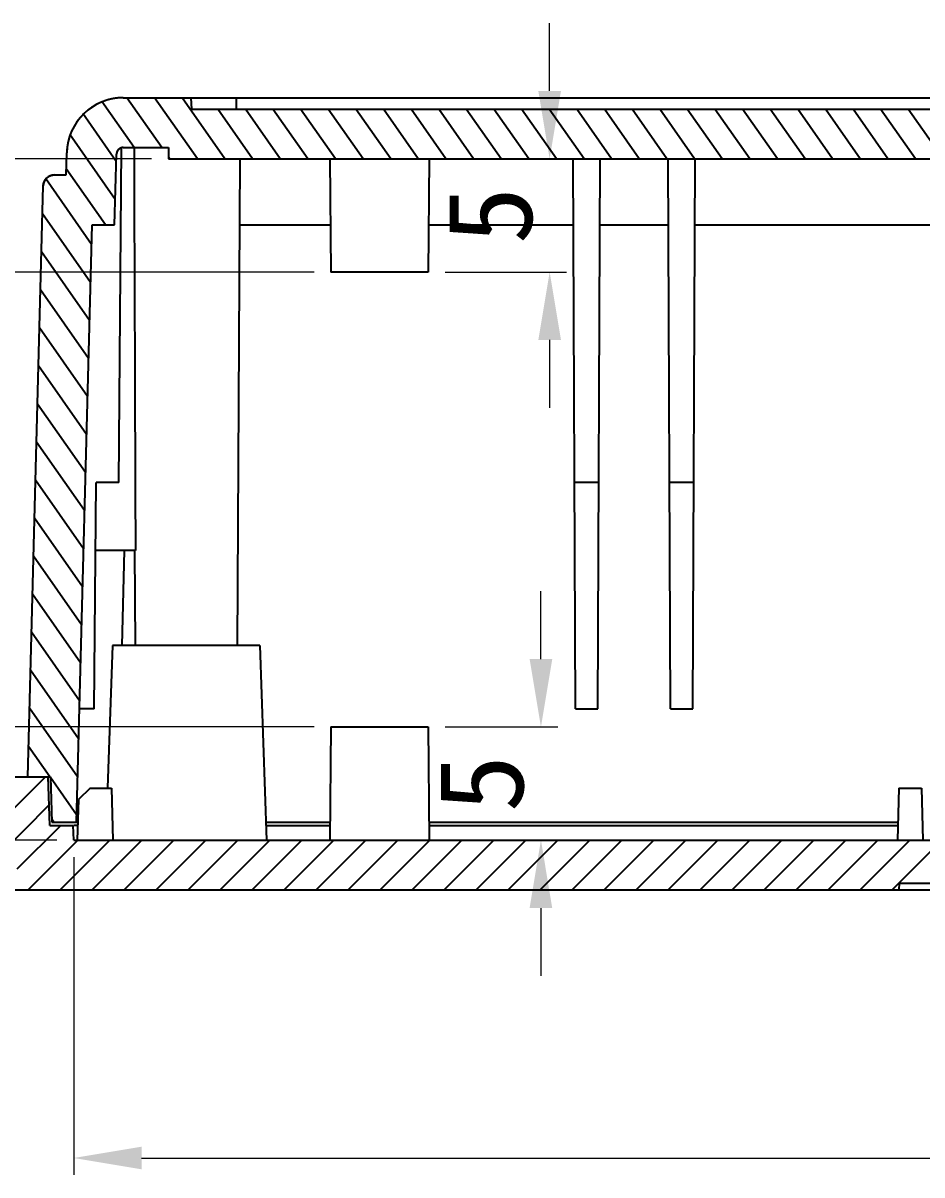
# Model space of a CAD drawing. Header units: millimetres. Extents: x 0 to 1787, y -410 to 0.
# Drawn here: x 1466.8 to 1506.6, y -295.7 to -244.8 of the extents above; entities that cross this region are included whole.
import ezdxf

# ---------------------------------------------------------------- set-up
doc = ezdxf.new("R2010")
doc.units = ezdxf.units.MM
doc.header["$MEASUREMENT"] = 0
doc.layers.get('0').update_dxf_attribs({"linetype": 'CONTINUOUS'})
doc.layers.get('Defpoints').update_dxf_attribs({"linetype": 'CONTINUOUS'})
doc.layers.add('dim', color=82, linetype='CONTINUOUS', lineweight=9)
doc.styles.add('宋体', font='SimSun.ttf')
doc.dimstyles.new('YanXiu', dxfattribs={"dimscale": 1.5, "dimtxt": 2.5, "dimasz": 2.2, "dimexe": 0.65, "dimexo": 0.65, "dimgap": 0.5, "dimtad": 1, "dimzin": 0, "dimdsep": 46, "dimtxsty": '宋体', "dimcen": 0, "dimclrd": 3, "dimclre": 3, "dimclrt": 3, "dimadec": 0, "dimazin": 0, "dimtfac": 1, "dimtdec": 4, "dimtofl": 0, "dimtmove": 0, "dimatfit": 3, "dimfxl": 0, "dimtolj": 1, "dimtzin": 0, "dimlwd": 0, "dimlwe": 0, "dimarcsym": 0})

# ---------------------------------------------------------------- blocks, each defined once
blk = doc.blocks.new('*D17')
at = {"layer": 'Defpoints', "color": 0}
for p in [(1459.071, -250.822), (1473.273, -250.822), (1469.085, -280.922)]:
    blk.add_point(p, dxfattribs=at)
at = {"layer": 'dim', "color": 3, "lineweight": 5}
for p, q in [((1472.523, -250.822), (1458.321, -250.822)), ((1459.071, -277.922), (1459.071, -253.822)), ((1468.336, -280.922), (1458.321, -280.922))]:
    blk.add_line(p, q, dxfattribs=at)
at = {"layer": 'dim', "color": 3}
for points in [[(1458.571, -253.822), (1459.571, -253.822), (1459.071, -250.822)], [(1458.571, -277.922), (1459.571, -277.922), (1459.071, -280.922)]]:
    blk.add_solid(points, dxfattribs=at)
at = {"layer": 'dim', "color": 3, "insert": (1456.446, -266.145), "char_height": 3.75, "attachment_point": 5, "rotation": 90, "style": '宋体'}
blk.add_mtext('30.1', dxfattribs=at)
blk = doc.blocks.new('*D18')
at = {"layer": 'Defpoints', "color": 0}
for p in [(1469.085, -280.922), (1582.017, -280.922), (1582.017, -294.967)]:
    blk.add_point(p, dxfattribs=at)
at = {"layer": 'dim', "color": 3, "lineweight": 5}
for p, q in [((1469.085, -281.672), (1469.085, -295.716)), ((1582.017, -281.672), (1582.017, -295.716)), ((1472.085, -294.967), (1579.017, -294.967))]:
    blk.add_line(p, q, dxfattribs=at)
at = {"layer": 'dim', "color": 3}
for points in [[(1472.085, -294.467), (1472.085, -295.467), (1469.085, -294.967)], [(1579.017, -294.467), (1579.017, -295.467), (1582.017, -294.967)]]:
    blk.add_solid(points, dxfattribs=at)
at = {"layer": 'dim', "color": 3, "insert": (1525.551, -292.342), "char_height": 3.75, "attachment_point": 5, "style": '宋体'}
blk.add_mtext('112.93', dxfattribs=at)
blk = doc.blocks.new('*D19')
at = {"layer": 'Defpoints', "color": 0}
for p in [(1484.751, -275.922), (1484.795, -280.922), (1489.732, -280.922)]:
    blk.add_point(p, dxfattribs=at)
at = {"layer": 'dim', "color": 3, "lineweight": 5}
for p, q in [((1489.732, -272.922), (1489.732, -269.922)), ((1485.501, -275.922), (1490.482, -275.922)), ((1485.545, -280.922), (1490.482, -280.922)), ((1489.732, -283.922), (1489.732, -286.922))]:
    blk.add_line(p, q, dxfattribs=at)
at = {"layer": 'dim', "color": 3}
for points in [[(1489.232, -272.922), (1490.232, -272.922), (1489.732, -275.922)], [(1489.232, -283.922), (1490.232, -283.922), (1489.732, -280.922)]]:
    blk.add_solid(points, dxfattribs=at)
at = {"layer": 'dim', "color": 3, "insert": (1487.107, -278.422), "char_height": 3.75, "attachment_point": 5, "rotation": 90, "style": '宋体'}
blk.add_mtext('5', dxfattribs=at)
blk = doc.blocks.new('*D20')
at = {"layer": 'Defpoints', "color": 0}
for p in [(1484.795, -250.822), (1490.117, -250.822), (1484.751, -255.822)]:
    blk.add_point(p, dxfattribs=at)
at = {"layer": 'dim', "color": 3, "lineweight": 5}
for p, q in [((1490.117, -247.822), (1490.117, -244.822)), ((1485.545, -250.822), (1490.866, -250.822)), ((1485.501, -255.822), (1490.866, -255.822)), ((1490.117, -258.822), (1490.117, -261.822))]:
    blk.add_line(p, q, dxfattribs=at)
at = {"layer": 'dim', "color": 3}
for points in [[(1489.617, -247.822), (1490.617, -247.822), (1490.117, -250.822)], [(1489.617, -258.822), (1490.617, -258.822), (1490.117, -255.822)]]:
    blk.add_solid(points, dxfattribs=at)
at = {"layer": 'dim', "color": 3, "insert": (1487.492, -253.322), "char_height": 3.75, "attachment_point": 5, "rotation": 90, "style": '宋体'}
blk.add_mtext('5', dxfattribs=at)
blk = doc.blocks.new('*D21')
at = {"layer": 'Defpoints', "color": 0}
for p in [(1464.06, -255.822), (1480.451, -255.822), (1480.451, -275.922)]:
    blk.add_point(p, dxfattribs=at)
at = {"layer": 'dim', "color": 3, "lineweight": 5}
for p, q in [((1479.702, -255.822), (1463.31, -255.822)), ((1464.06, -272.922), (1464.06, -258.822)), ((1479.702, -275.922), (1463.31, -275.922))]:
    blk.add_line(p, q, dxfattribs=at)
at = {"layer": 'dim', "color": 3}
for points in [[(1463.56, -258.822), (1464.56, -258.822), (1464.06, -255.822)], [(1463.56, -272.922), (1464.56, -272.922), (1464.06, -275.922)]]:
    blk.add_solid(points, dxfattribs=at)
at = {"layer": 'dim', "color": 3, "insert": (1461.435, -265.872), "char_height": 3.75, "attachment_point": 5, "rotation": 90, "style": '宋体'}
blk.add_mtext('20.1', dxfattribs=at)

msp = doc.modelspace()

# ---------------------------------------------------------------- hatches: boundary and pattern name
h = msp.add_hatch()
h.set_pattern_fill('2', color=2, angle=125, style=0)
h.set_pattern_definition([(125, (1219.7938, -373.4207), (-0.819152, -0.5735764), [])])
edge = h.paths.add_edge_path()
edge.add_line((1467.051, -278.122), (1468.052, -278.122))
edge.add_line((1468.052, -278.122), (1468.122, -280.122))
edge.add_line((1468.122, -280.122), (1469.2, -280.122))
edge.add_line((1469.2, -280.122), (1469.891, -253.731))
edge.add_line((1469.891, -253.731), (1470.891, -253.731))
edge.add_line((1470.891, -253.731), (1470.973, -250.615))
edge.add_spline(control_points=[(1471.273, -250.322), (1471.1, -250.322), (1470.977, -250.443), (1470.973, -250.615)], knot_values=[0, 0, 0, 0, 1, 1, 1, 1], degree=3, periodic=0)
edge.add_line((1471.273, -250.322), (1473.273, -250.322))
edge.add_line((1473.273, -250.322), (1473.273, -250.822))
edge.add_line((1473.273, -250.822), (1577.83, -250.822))
edge.add_line((1577.83, -250.822), (1577.83, -250.322))
edge.add_line((1577.83, -250.322), (1579.83, -250.322))
edge.add_spline(control_points=[(1579.83, -250.322), (1580.002, -250.322), (1580.125, -250.443), (1580.13, -250.615)], knot_values=[0, 0, 0, 0, 1, 1, 1, 1], degree=3, periodic=0)
edge.add_line((1580.13, -250.615), (1580.211, -253.731))
edge.add_line((1580.211, -253.731), (1581.212, -253.731))
edge.add_line((1581.212, -253.731), (1581.903, -280.122))
edge.add_line((1581.903, -280.122), (1582.981, -280.122))
edge.add_line((1582.981, -280.122), (1583.051, -278.122))
edge.add_line((1583.051, -278.122), (1584.051, -278.122))
edge.add_line((1584.051, -278.122), (1583.368, -252.018))
edge.add_spline(control_points=[(1583.368, -252.018), (1583.36, -251.731), (1583.155, -251.531), (1582.868, -251.531)], knot_values=[0, 0, 0, 0, 1, 1, 1, 1], degree=3, periodic=0)
edge.add_line((1582.868, -251.531), (1582.355, -251.531))
edge.add_line((1582.355, -251.531), (1582.329, -250.557))
edge.add_spline(control_points=[(1579.83, -248.122), (1581.264, -248.122), (1582.292, -249.123), (1582.329, -250.557)], knot_values=[0, 0, 0, 0, 1, 1, 1, 1], degree=3, periodic=0)
edge.add_line((1579.83, -248.122), (1576.83, -248.122))
edge.add_line((1576.83, -248.122), (1576.804, -248.622))
edge.add_line((1576.804, -248.622), (1474.299, -248.622))
edge.add_line((1474.299, -248.622), (1474.273, -248.122))
edge.add_line((1474.273, -248.122), (1471.273, -248.122))
edge.add_spline(control_points=[(1471.273, -248.122), (1469.838, -248.122), (1468.811, -249.123), (1468.773, -250.557)], knot_values=[0, 0, 0, 0, 1, 1, 1, 1], degree=3, periodic=0)
edge.add_line((1468.773, -250.557), (1468.748, -251.531))
edge.add_line((1468.748, -251.531), (1468.235, -251.531))
edge.add_spline(control_points=[(1467.735, -252.018), (1467.742, -251.731), (1467.948, -251.531), (1468.235, -251.531)], knot_values=[0, 0, 0, 0, 1, 1, 1, 1], degree=3, periodic=0)
edge.add_line((1467.735, -252.018), (1467.051, -278.122))
h = msp.add_hatch()
h.set_pattern_fill('DEFAULT__7', color=2, angle=45, style=0)
h.set_pattern_definition([(45, (1219.7938, -373.4207), (-0.7071068, 0.7071068), [])])
edge = h.paths.add_edge_path()
edge.add_line((1451.775, -278.122), (1453.051, -278.122))
edge.add_line((1453.051, -278.122), (1453.118, -280.022))
edge.add_line((1453.118, -280.022), (1456.193, -280.022))
edge.add_line((1456.193, -280.022), (1456.301, -283.122))
edge.add_line((1456.301, -283.122), (1452.21, -283.122))
edge.add_spline(control_points=[(1452.21, -283.122), (1451.313, -283.122), (1450.687, -282.48), (1450.711, -281.583)], knot_values=[0, 0, 0, 0, 1, 1, 1, 1], degree=3, periodic=0)
edge.add_line((1450.711, -281.583), (1450.776, -279.096))
edge.add_spline(control_points=[(1450.776, -279.096), (1450.791, -278.523), (1451.202, -278.122), (1451.775, -278.122)], knot_values=[0, 0, 0, 0, 1, 1, 1, 1], degree=3, periodic=0)
h.paths.add_polyline_path([(1463.051, -278.122), (1467.952, -278.122), (1468.027, -280.272), (1469.051, -280.272), (1469.085, -280.922), (1582.017, -280.922), (1582.051, -280.272), (1583.076, -280.272), (1583.151, -278.122), (1588.051, -278.122), (1588.118, -280.022), (1591.193, -280.022), (1591.301, -283.122), (1586.632, -283.122), (1586.551, -281.583), (1584.551, -281.583), (1584.471, -283.122), (1545.551, -283.122), (1545.536, -282.822), (1505.567, -282.822), (1505.551, -283.122), (1466.632, -283.122), (1466.551, -281.583), (1464.551, -281.583), (1464.471, -283.122), (1459.801, -283.122), (1459.91, -280.022), (1462.985, -280.022)])
edge = h.paths.add_edge_path()
edge.add_line((1598.051, -278.122), (1599.327, -278.122))
edge.add_spline(control_points=[(1600.327, -279.096), (1600.312, -278.523), (1599.901, -278.122), (1599.327, -278.122)], knot_values=[0, 0, 0, 0, 1, 1, 1, 1], degree=3, periodic=0)
edge.add_line((1600.327, -279.096), (1600.392, -281.583))
edge.add_spline(control_points=[(1598.892, -283.122), (1599.789, -283.122), (1600.415, -282.48), (1600.392, -281.583)], knot_values=[0, 0, 0, 0, 1, 1, 1, 1], degree=3, periodic=0)
edge.add_line((1598.892, -283.122), (1594.801, -283.122))
edge.add_line((1594.801, -283.122), (1594.91, -280.022))
edge.add_line((1594.91, -280.022), (1597.985, -280.022))
edge.add_line((1597.985, -280.022), (1598.051, -278.122))

# ---------------------------------------------------------------- linework, layer by layer
at = {"color": 7, "linetype": 'Continuous'}
for p, q in [((1471.273, -248.122), (1579.83, -248.122)), ((1471.273, -248.122), (1474.273, -248.122)), ((1474.299, -248.622), (1474.273, -248.122)), ((1474.299, -248.622), (1474.273, -248.122)), ((1476.273, -248.622), (1476.273, -248.122)), ((1474.299, -248.622), (1576.804, -248.622)), ((1474.299, -248.622), (1576.804, -248.622)), ((1471.07, -265.122), (1471.2, -250.331)), ((1471.273, -250.322), (1473.273, -250.322)), ((1471.273, -250.322), (1473.273, -250.322)), ((1473.273, -250.322), (1473.273, -250.822)), ((1473.273, -250.322), (1473.273, -250.822)), ((1468.748, -251.531), (1468.773, -250.557)), ((1468.748, -251.531), (1468.773, -250.557)), ((1470.891, -253.731), (1470.973, -250.615)), ((1470.891, -253.731), (1470.973, -250.615)), ((1473.273, -250.822), (1577.83, -250.822)), ((1473.273, -250.822), (1577.83, -250.822)), ((1476.418, -250.822), (1476.305, -272.322)), ((1480.408, -250.822), (1480.451, -255.822)), ((1484.795, -250.822), (1484.751, -255.822)), ((1491.259, -275.122), (1491.153, -250.822)), ((1492.243, -275.122), (1492.349, -250.822)), ((1495.459, -275.122), (1495.353, -250.822)), ((1496.443, -275.122), (1496.549, -250.822)), ((1468.235, -251.531), (1468.748, -251.531)), ((1468.235, -251.531), (1468.748, -251.531)), ((1467.051, -278.122), (1467.735, -252.018)), ((1467.051, -278.122), (1467.735, -252.018)), ((1469.2, -280.122), (1469.891, -253.731)), ((1469.2, -280.122), (1469.891, -253.731)), ((1469.891, -253.731), (1470.891, -253.731)), ((1469.891, -253.731), (1470.891, -253.731)), ((1476.403, -253.731), (1480.433, -253.731)), ((1484.77, -253.731), (1491.166, -253.731)), ((1492.336, -253.731), (1495.366, -253.731)), ((1496.536, -253.731), (1522.866, -253.731)), ((1484.751, -255.822), (1480.451, -255.822)), ((1469.982, -275.122), (1470.07, -265.122)), ((1471.07, -265.122), (1470.07, -265.122)), ((1492.287, -265.122), (1491.216, -265.122)), ((1496.487, -265.122), (1495.416, -265.122)), ((1471.811, -268.122), (1470.043, -268.122)), ((1471.313, -268.122), (1471.203, -272.322)), ((1471.775, -268.122), (1471.797, -272.322)), ((1470.801, -272.322), (1470.581, -278.617)), ((1477.301, -272.322), (1470.801, -272.322)), ((1477.301, -272.322), (1477.602, -280.922)), ((1469.982, -275.122), (1469.331, -275.122)), ((1491.259, -275.122), (1492.243, -275.122)), ((1495.459, -275.122), (1496.443, -275.122)), ((1480.451, -275.922), (1480.408, -280.922)), ((1480.451, -275.922), (1484.751, -275.922)), ((1484.751, -275.922), (1484.795, -280.922)), ((1463.051, -278.122), (1468.052, -278.122)), ((1463.051, -278.122), (1467.952, -278.122)), ((1467.051, -278.122), (1468.052, -278.122)), ((1468.027, -280.272), (1467.952, -278.122)), ((1468.027, -280.272), (1467.952, -278.122)), ((1468.052, -278.122), (1468.122, -280.122)), ((1468.052, -278.122), (1468.122, -280.122)), ((1469.807, -278.622), (1469.29, -279.122)), ((1469.807, -278.622), (1470.75, -278.622)), ((1470.75, -278.622), (1470.81, -280.922)), ((1505.551, -278.622), (1505.491, -280.922)), ((1505.551, -278.622), (1506.551, -278.622)), ((1506.551, -278.622), (1506.611, -280.922)), ((1469.29, -279.122), (1469.227, -280.922)), ((1468.027, -280.272), (1469.051, -280.272)), ((1468.027, -280.272), (1469.051, -280.272)), ((1468.122, -280.122), (1469.255, -280.122)), ((1468.122, -280.122), (1469.2, -280.122)), ((1469.085, -280.922), (1469.051, -280.272)), ((1469.085, -280.922), (1469.051, -280.272)), ((1469.25, -280.272), (1469.089, -280.272)), ((1477.574, -280.122), (1480.415, -280.122)), ((1477.579, -280.272), (1480.413, -280.272)), ((1484.788, -280.122), (1505.508, -280.122)), ((1484.789, -280.272), (1505.508, -280.272)), ((1469.085, -280.922), (1582.017, -280.922)), ((1469.085, -280.922), (1582.017, -280.922)), ((1505.567, -282.822), (1505.551, -283.122)), ((1505.567, -282.822), (1505.551, -283.122)), ((1505.567, -282.822), (1545.536, -282.822)), ((1505.567, -282.822), (1545.536, -282.822)), ((1459.419, -283.122), (1591.801, -283.122)), ((1466.632, -283.122), (1505.551, -283.122))]:
    msp.add_line(p, q, dxfattribs=at)
for centre, radius in [((1471.273, -250.622), 2.5), ((1471.273, -250.622), 0.3), ((1468.235, -252.031), 0.5)]:
    msp.add_arc(centre, radius, 90, 178.5, dxfattribs=at)
msp.add_ellipse((1474.051, -95.225), major_axis=(0, 364.561), ratio=0.006982, start_param=-4.272944, end_param=-4.218263, dxfattribs=at)
for points, start_tangent, end_tangent in [([(1471.273, -248.122), (1471.245, -248.123), (1471.218, -248.123), (1471.19, -248.124), (1471.163, -248.125), (1471.135, -248.126), (1471.107, -248.128), (1471.079, -248.13), (1471.051, -248.132), (1471.023, -248.135), (1470.995, -248.138), (1470.966, -248.141), (1470.938, -248.145), (1470.91, -248.149), (1470.881, -248.153), (1470.853, -248.158), (1470.824, -248.163), (1470.795, -248.168), (1470.767, -248.174), (1470.738, -248.18), (1470.709, -248.187), (1470.681, -248.194), (1470.652, -248.201), (1470.623, -248.208), (1470.595, -248.216), (1470.566, -248.224), (1470.537, -248.233), (1470.509, -248.242), (1470.48, -248.251), (1470.451, -248.261), (1470.423, -248.271), (1470.394, -248.282), (1470.366, -248.293), (1470.337, -248.304), (1470.309, -248.316), (1470.281, -248.328), (1470.253, -248.34), (1470.225, -248.353), (1470.197, -248.366), (1470.169, -248.379), (1470.141, -248.393), (1470.113, -248.407), (1470.086, -248.422), (1470.059, -248.437), (1470.031, -248.452), (1470.004, -248.468), (1469.977, -248.484), (1469.951, -248.501), (1469.924, -248.517), (1469.898, -248.534), (1469.872, -248.552), (1469.846, -248.57), (1469.82, -248.588), (1469.794, -248.607), (1469.769, -248.625), (1469.744, -248.645), (1469.719, -248.664), (1469.694, -248.684), (1469.669, -248.704), (1469.645, -248.725), (1469.621, -248.745), (1469.598, -248.767), (1469.574, -248.788), (1469.551, -248.81), (1469.528, -248.832), (1469.505, -248.854), (1469.483, -248.877), (1469.461, -248.899), (1469.439, -248.923), (1469.418, -248.946), (1469.397, -248.97), (1469.376, -248.994), (1469.356, -249.018), (1469.335, -249.042), (1469.316, -249.067), (1469.296, -249.092), (1469.277, -249.117), (1469.258, -249.142), (1469.239, -249.168), (1469.221, -249.193), (1469.203, -249.219), (1469.186, -249.245), (1469.169, -249.272), (1469.152, -249.298), (1469.136, -249.325), (1469.12, -249.352), (1469.104, -249.379), (1469.089, -249.406), (1469.074, -249.433), (1469.059, -249.46), (1469.045, -249.488), (1469.031, -249.515), (1469.018, -249.543), (1469.004, -249.571), (1468.992, -249.599), (1468.979, -249.627), (1468.967, -249.655), (1468.956, -249.683), (1468.945, -249.711), (1468.934, -249.74), (1468.923, -249.768), (1468.913, -249.796), (1468.903, -249.825), (1468.894, -249.853), (1468.885, -249.882), (1468.876, -249.91), (1468.868, -249.939), (1468.86, -249.967), (1468.852, -249.996), (1468.845, -250.024), (1468.838, -250.053), (1468.832, -250.081), (1468.826, -250.11), (1468.82, -250.138), (1468.814, -250.167), (1468.809, -250.195), (1468.805, -250.223), (1468.8, -250.251), (1468.796, -250.28), (1468.792, -250.308), (1468.789, -250.336), (1468.786, -250.364), (1468.783, -250.392), (1468.781, -250.419), (1468.779, -250.447), (1468.777, -250.475), (1468.775, -250.502), (1468.774, -250.53), (1468.773, -250.557)], (-1, 0), (-0.026177, -0.999657)), ([(1471.273, -250.322), (1471.266, -250.323), (1471.259, -250.323), (1471.253, -250.323), (1471.246, -250.324), (1471.239, -250.324), (1471.232, -250.325), (1471.226, -250.326), (1471.219, -250.327), (1471.212, -250.329), (1471.205, -250.33), (1471.198, -250.332), (1471.191, -250.334), (1471.184, -250.336), (1471.177, -250.338), (1471.171, -250.34), (1471.164, -250.343), (1471.157, -250.346), (1471.15, -250.349), (1471.143, -250.352), (1471.137, -250.355), (1471.13, -250.358), (1471.124, -250.362), (1471.117, -250.366), (1471.111, -250.37), (1471.104, -250.374), (1471.098, -250.378), (1471.092, -250.383), (1471.086, -250.387), (1471.08, -250.392), (1471.074, -250.397), (1471.069, -250.402), (1471.063, -250.408), (1471.058, -250.413), (1471.053, -250.418), (1471.047, -250.424), (1471.043, -250.43), (1471.038, -250.436), (1471.033, -250.442), (1471.029, -250.448), (1471.024, -250.454), (1471.02, -250.46), (1471.016, -250.467), (1471.012, -250.473), (1471.009, -250.48), (1471.005, -250.486), (1471.002, -250.493), (1470.999, -250.5), (1470.996, -250.506), (1470.993, -250.513), (1470.991, -250.52), (1470.988, -250.527), (1470.986, -250.534), (1470.984, -250.54), (1470.982, -250.547), (1470.98, -250.554), (1470.979, -250.561), (1470.978, -250.568), (1470.976, -250.575), (1470.975, -250.581), (1470.975, -250.588), (1470.974, -250.595), (1470.973, -250.601), (1470.973, -250.608), (1470.973, -250.615)], (-1, 0), (-0.026177, -0.999657)), ([(1467.735, -252.018), (1467.735, -252.012), (1467.735, -252.007), (1467.736, -252.001), (1467.736, -251.996), (1467.736, -251.99), (1467.737, -251.985), (1467.737, -251.979), (1467.738, -251.974), (1467.739, -251.968), (1467.739, -251.962), (1467.74, -251.957), (1467.741, -251.951), (1467.742, -251.945), (1467.743, -251.94), (1467.744, -251.934), (1467.745, -251.928), (1467.747, -251.923), (1467.748, -251.917), (1467.749, -251.911), (1467.751, -251.906), (1467.752, -251.9), (1467.754, -251.894), (1467.755, -251.888), (1467.757, -251.883), (1467.759, -251.877), (1467.761, -251.871), (1467.763, -251.866), (1467.765, -251.86), (1467.767, -251.854), (1467.769, -251.849), (1467.771, -251.843), (1467.774, -251.837), (1467.776, -251.832), (1467.778, -251.826), (1467.781, -251.821), (1467.784, -251.815), (1467.786, -251.809), (1467.789, -251.804), (1467.792, -251.798), (1467.795, -251.793), (1467.798, -251.787), (1467.801, -251.782), (1467.804, -251.777), (1467.807, -251.771), (1467.811, -251.766), (1467.814, -251.761), (1467.817, -251.755), (1467.821, -251.75), (1467.824, -251.745), (1467.828, -251.74), (1467.832, -251.735), (1467.836, -251.73), (1467.839, -251.725), (1467.843, -251.72), (1467.847, -251.715), (1467.851, -251.71), (1467.855, -251.705), (1467.86, -251.7), (1467.864, -251.696), (1467.868, -251.691), (1467.872, -251.686), (1467.877, -251.682), (1467.881, -251.677), (1467.886, -251.673), (1467.89, -251.668), (1467.895, -251.664), (1467.9, -251.66), (1467.904, -251.655), (1467.909, -251.651), (1467.914, -251.647), (1467.919, -251.643), (1467.924, -251.639), (1467.929, -251.635), (1467.934, -251.631), (1467.939, -251.628), (1467.944, -251.624), (1467.949, -251.62), (1467.954, -251.617), (1467.96, -251.613), (1467.965, -251.61), (1467.97, -251.606), (1467.976, -251.603), (1467.981, -251.6), (1467.986, -251.597), (1467.992, -251.594), (1467.997, -251.591), (1468.003, -251.588), (1468.008, -251.585), (1468.014, -251.582), (1468.019, -251.58), (1468.025, -251.577), (1468.031, -251.574), (1468.036, -251.572), (1468.042, -251.569), (1468.048, -251.567), (1468.053, -251.565), (1468.059, -251.563), (1468.065, -251.561), (1468.07, -251.559), (1468.076, -251.557), (1468.082, -251.555), (1468.088, -251.553), (1468.093, -251.551), (1468.099, -251.55), (1468.105, -251.548), (1468.111, -251.547), (1468.116, -251.545), (1468.122, -251.544), (1468.128, -251.542), (1468.134, -251.541), (1468.139, -251.54), (1468.145, -251.539), (1468.151, -251.538), (1468.156, -251.537), (1468.162, -251.536), (1468.168, -251.535), (1468.173, -251.535), (1468.179, -251.534), (1468.185, -251.533), (1468.19, -251.533), (1468.196, -251.532), (1468.202, -251.532), (1468.207, -251.532), (1468.213, -251.531), (1468.218, -251.531), (1468.224, -251.531), (1468.229, -251.531), (1468.235, -251.531)], (0.026177, 0.999657), (1, 0))]:
    msp.add_spline(points, degree=3, dxfattribs=dict(at, start_tangent=start_tangent, end_tangent=end_tangent))

# ---------------------------------------------------------------- dimensions: what is measured, and where the dimension line sits
at = {"layer": 'dim'}
for base, p1, p2, picture, middle in [((1490.117, -250.822), (1484.751, -255.822), (1484.795, -250.822), '*D20', (1487.492, -253.322)), ((1459.071, -250.822), (1469.085, -280.922), (1473.273, -250.822), '*D17', (1459.071, -266.145)), ((1464.06, -255.822), (1480.451, -275.922), (1480.451, -255.822), '*D21', (1461.435, -265.872)), ((1489.732, -280.922), (1484.751, -275.922), (1484.795, -280.922), '*D19', (1487.107, -278.422))]:
    dim = msp.add_linear_dim(base=base, p1=p1, p2=p2, angle=90, dimstyle='YanXiu', override={"dimasz": 2, "dimexe": 0.49975, "dimexo": 0.49975, "dimgap": 0.49975}, dxfattribs=at)
    dim.commit()
    dim.dimension.update_dxf_attribs({"geometry": picture, "text_midpoint": middle, "dimtype": 160})
dim = msp.add_linear_dim(base=(1582.017, -294.967), p1=(1469.085, -280.922), p2=(1582.017, -280.922), dimstyle='YanXiu', override={"dimasz": 2, "dimexe": 0.49975, "dimexo": 0.49975, "dimgap": 0.49975}, dxfattribs=at)
dim.commit()
dim.dimension.update_dxf_attribs({"geometry": '*D18', "text_midpoint": (1525.551, -294.967), "dimtype": 160})

doc.saveas('drawing.dxf')
